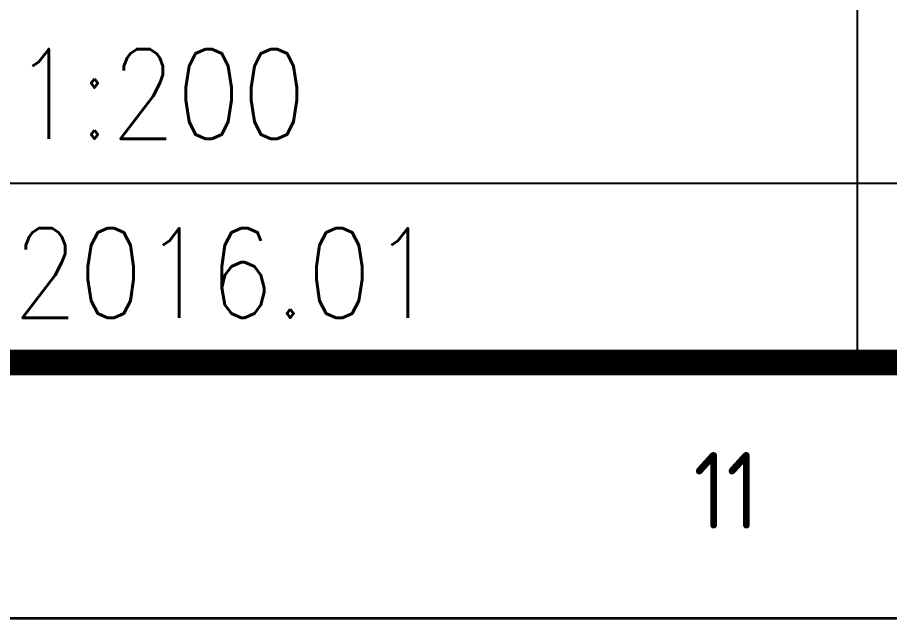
# Model space of a CAD drawing. Extents: x -93062 to 326984, y -142534 to 91021.
# Drawn here: x 105758 to 109165, y -122456 to -120102 of the extents above; entities that cross this region are included whole.
import ezdxf
from ezdxf.enums import TextEntityAlignment as Align

# ---------------------------------------------------------------- set-up
doc = ezdxf.new("R2010")
doc.units = 0
doc.header["$LTSCALE"] = 1000
doc.header["$MEASUREMENT"] = 0
doc.layers.get('0').update_dxf_attribs({"color": 8})
doc.styles.get("Standard").update_dxf_attribs({"font": 'gbenor.shx', "bigfont": 'gbcbig.shx'})
doc.styles.add('TK', font='GEDITXT.SHX', dxfattribs={"width": 0.85, "height": 3.5, "bigfont": 'DXT.SHX'})

# ---------------------------------------------------------------- blocks, each defined once
blk = doc.blocks.new('GEDI_WK_A1')
at = {"color": 3}
for points, const_width in [([(0, 0), (841, 0), (841, 594), (0, 594)], 0.1), ([(25, 10), (831, 10), (831, 584), (25, 584)], 1)]:
    blk.add_lwpolyline(points, close=True, dxfattribs=dict(at, const_width=const_width))
blk.add_text('11', height=3, dxfattribs=at).set_placement((735.875, 5), align=Align.MIDDLE)
blk = doc.blocks.new('GEDI_TQ_2012')
at = {"color": 2}
for p, q in [((-90, 0), (-90, 40)), ((0, 7), (-180, 7))]:
    blk.add_line(p, q, dxfattribs=at)
at = {"color": 7}
blk.add_line((0, 0), (-180, 0), dxfattribs=at)
blk = doc.blocks.new('A$C67E35CD0')
for name, p in [('GEDI_WK_A1', (0, 0)), ('GEDI_TQ_2012', (831, 10))]:
    blk.add_blockref(name, p)
at = {"style": 'TK', "width": 0.85}
for tag, height, p in [('PROJECTNAME', 4.75, (776, 44)), ('PHASE', 4, (818, 44)), ('DRAWINGNAME', 4.75, (786, 31))]:
    blk.add_attdef(tag, text='', height=height, dxfattribs=at).set_placement(p, align=Align.MIDDLE_CENTER)
for tag, p, height in [('APPROVE', (663, 32.75), 3.5), ('DESIGN', (708, 32.75), 3.5), ('REVIEW1', (663, 25.75), 3.5), ('DRAW', (708, 25.75), 3.5), ('DRAWINGNUMBER', (758, 18.5), 4), ('REVIEW2', (663, 18.75), 3.5), ('PROPORTION', (708, 18.75), 3.5), ('CHECK', (663, 11.75), 3.5), ('DATE', (708, 11.75), 3.5), ('VERSION', (824, 11.75), 3.5)]:
    blk.add_attdef(tag, p, '', height=height, dxfattribs=at)
blk = doc.blocks.new('afefqwer')
ref = blk.add_blockref('A$C67E35CD0', (-84100, 0), dxfattribs=dict(xscale=100, yscale=100, zscale=100))
ref.add_attrib('DATE', '2016.01', (-13300, 1175), dxfattribs={"height": 350, "style": 'TK', "width": 0.85})
ref.add_attrib('PROPORTION', '1:200', (-13300, 1875), dxfattribs={"height": 350, "style": 'TK', "width": 0.85})

msp = doc.modelspace()

# ---------------------------------------------------------------- block references
msp.add_blockref('afefqwer', (119040.5, -122451))

doc.saveas('drawing.dxf')
